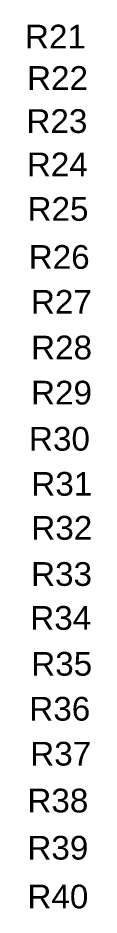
# Model space of a CAD drawing. Header units: feet. Extents: x -13431 to 13250, y 10829 to 29871.
# Drawn here: x 4611.7 to 4644.7, y 14529.7 to 14909 of the extents above; entities that cross this region are included whole.
import ezdxf
from ezdxf.enums import TextEntityAlignment as Align

# ---------------------------------------------------------------- set-up
doc = ezdxf.new("R2010")
doc.units = ezdxf.units.FT
doc.header["$MEASUREMENT"] = 0
doc.set_wipeout_variables(frame=1)
doc.layers.add('E - MODULE', color=7, linetype='Continuous')
doc.layers.add('Z - TITLEBLOCK TXT', color=7, linetype='Continuous')
doc.styles.add('TITLE BBLOCK TEXT', font='ARIALUNI.TTF')

# ---------------------------------------------------------------- blocks, each defined once
blk = doc.blocks.new('ROOF21_ID')
at = {"color": 3}
blk.add_wipeout([(7.29, 7.87), (8.86, 7.71), (10.36, 7.24), (11.73, 6.49), (12.93, 5.48), (13.91, 4.25), (14.62, 2.86), (15.04, 1.34), (15.16, -0.22), (14.96, -1.78), (14.45, -3.26), (13.66, -4.62), (12.62, -5.79), (11.36, -6.73), (9.94, -7.41), (8.42, -7.78), (6.85, -7.87), (5.28, -7.87), (3.71, -7.87), (2.14, -7.87), (0.56, -7.87), (-1.01, -7.87), (-2.58, -7.87), (-4.15, -7.87), (-5.72, -7.87), (-7.29, -7.87), (-8.86, -7.71), (-10.36, -7.24), (-11.73, -6.49), (-12.93, -5.48), (-13.91, -4.25), (-14.62, -2.86), (-15.04, -1.34), (-15.16, 0.22), (-14.96, 1.78), (-14.45, 3.26), (-13.66, 4.62), (-12.62, 5.79), (-11.36, 6.73), (-9.94, 7.41), (-8.42, 7.78), (-6.85, 7.87), (-5.28, 7.87), (-3.71, 7.87), (-2.14, 7.87), (-0.56, 7.87), (1.01, 7.87), (2.58, 7.87), (4.15, 7.87), (5.72, 7.87)], dxfattribs=at)
at = {"layer": 'Z - TITLEBLOCK TXT', "color": 7, "style": 'TITLE BBLOCK TEXT'}
blk.add_text('R21', height=10.029, rotation=359.9886, dxfattribs=at).set_placement((0.05, -0.02), align=Align.MIDDLE_CENTER)
blk = doc.blocks.new('ROOF22_ID')
at = {"color": 3}
blk.add_wipeout([(7.29, 7.87), (8.86, 7.71), (10.36, 7.24), (11.73, 6.49), (12.93, 5.48), (13.91, 4.25), (14.62, 2.86), (15.04, 1.34), (15.16, -0.22), (14.96, -1.78), (14.45, -3.26), (13.66, -4.62), (12.62, -5.79), (11.36, -6.73), (9.94, -7.41), (8.42, -7.78), (6.85, -7.87), (5.28, -7.87), (3.71, -7.87), (2.14, -7.87), (0.56, -7.87), (-1.01, -7.87), (-2.58, -7.87), (-4.15, -7.87), (-5.72, -7.87), (-7.29, -7.87), (-8.86, -7.71), (-10.36, -7.24), (-11.73, -6.49), (-12.93, -5.48), (-13.91, -4.25), (-14.62, -2.86), (-15.04, -1.34), (-15.16, 0.22), (-14.96, 1.78), (-14.45, 3.26), (-13.66, 4.62), (-12.62, 5.79), (-11.36, 6.73), (-9.94, 7.41), (-8.42, 7.78), (-6.85, 7.87), (-5.28, 7.87), (-3.71, 7.87), (-2.14, 7.87), (-0.56, 7.87), (1.01, 7.87), (2.58, 7.87), (4.15, 7.87), (5.72, 7.87)], dxfattribs=at)
at = {"layer": 'Z - TITLEBLOCK TXT', "color": 7, "style": 'TITLE BBLOCK TEXT'}
blk.add_text('R22', height=10.029, rotation=359.9886, dxfattribs=at).set_placement((0.05, -0.02), align=Align.MIDDLE_CENTER)
blk = doc.blocks.new('ROOF23_ID')
at = {"color": 3}
blk.add_wipeout([(7.29, 7.87), (8.86, 7.71), (10.36, 7.24), (11.73, 6.49), (12.93, 5.48), (13.91, 4.25), (14.62, 2.86), (15.04, 1.34), (15.16, -0.22), (14.96, -1.78), (14.45, -3.26), (13.66, -4.62), (12.62, -5.79), (11.36, -6.73), (9.94, -7.41), (8.42, -7.78), (6.85, -7.87), (5.28, -7.87), (3.71, -7.87), (2.14, -7.87), (0.56, -7.87), (-1.01, -7.87), (-2.58, -7.87), (-4.15, -7.87), (-5.72, -7.87), (-7.29, -7.87), (-8.86, -7.71), (-10.36, -7.24), (-11.73, -6.49), (-12.93, -5.48), (-13.91, -4.25), (-14.62, -2.86), (-15.04, -1.34), (-15.16, 0.22), (-14.96, 1.78), (-14.45, 3.26), (-13.66, 4.62), (-12.62, 5.79), (-11.36, 6.73), (-9.94, 7.41), (-8.42, 7.78), (-6.85, 7.87), (-5.28, 7.87), (-3.71, 7.87), (-2.14, 7.87), (-0.56, 7.87), (1.01, 7.87), (2.58, 7.87), (4.15, 7.87), (5.72, 7.87)], dxfattribs=at)
at = {"layer": 'Z - TITLEBLOCK TXT', "color": 7, "style": 'TITLE BBLOCK TEXT'}
blk.add_text('R23', height=10.029, rotation=359.9886, dxfattribs=at).set_placement((0.05, -0.02), align=Align.MIDDLE_CENTER)
blk = doc.blocks.new('ROOF24_ID')
at = {"color": 3}
blk.add_wipeout([(7.29, 7.87), (8.86, 7.71), (10.36, 7.24), (11.73, 6.49), (12.93, 5.48), (13.91, 4.25), (14.62, 2.86), (15.04, 1.34), (15.16, -0.22), (14.96, -1.78), (14.45, -3.26), (13.66, -4.62), (12.62, -5.79), (11.36, -6.73), (9.94, -7.41), (8.42, -7.78), (6.85, -7.87), (5.28, -7.87), (3.71, -7.87), (2.14, -7.87), (0.56, -7.87), (-1.01, -7.87), (-2.58, -7.87), (-4.15, -7.87), (-5.72, -7.87), (-7.29, -7.87), (-8.86, -7.71), (-10.36, -7.24), (-11.73, -6.49), (-12.93, -5.48), (-13.91, -4.25), (-14.62, -2.86), (-15.04, -1.34), (-15.16, 0.22), (-14.96, 1.78), (-14.45, 3.26), (-13.66, 4.62), (-12.62, 5.79), (-11.36, 6.73), (-9.94, 7.41), (-8.42, 7.78), (-6.85, 7.87), (-5.28, 7.87), (-3.71, 7.87), (-2.14, 7.87), (-0.56, 7.87), (1.01, 7.87), (2.58, 7.87), (4.15, 7.87), (5.72, 7.87)], dxfattribs=at)
at = {"layer": 'Z - TITLEBLOCK TXT', "color": 7, "style": 'TITLE BBLOCK TEXT'}
blk.add_text('R24', height=10.029, rotation=359.9886, dxfattribs=at).set_placement((0.05, -0.02), align=Align.MIDDLE_CENTER)
blk = doc.blocks.new('ROOF25_ID')
at = {"color": 3}
blk.add_wipeout([(7.29, 7.87), (8.86, 7.71), (10.36, 7.24), (11.73, 6.49), (12.93, 5.48), (13.91, 4.25), (14.62, 2.86), (15.04, 1.34), (15.16, -0.22), (14.96, -1.78), (14.45, -3.26), (13.66, -4.62), (12.62, -5.79), (11.36, -6.73), (9.94, -7.41), (8.42, -7.78), (6.85, -7.87), (5.28, -7.87), (3.71, -7.87), (2.14, -7.87), (0.56, -7.87), (-1.01, -7.87), (-2.58, -7.87), (-4.15, -7.87), (-5.72, -7.87), (-7.29, -7.87), (-8.86, -7.71), (-10.36, -7.24), (-11.73, -6.49), (-12.93, -5.48), (-13.91, -4.25), (-14.62, -2.86), (-15.04, -1.34), (-15.16, 0.22), (-14.96, 1.78), (-14.45, 3.26), (-13.66, 4.62), (-12.62, 5.79), (-11.36, 6.73), (-9.94, 7.41), (-8.42, 7.78), (-6.85, 7.87), (-5.28, 7.87), (-3.71, 7.87), (-2.14, 7.87), (-0.56, 7.87), (1.01, 7.87), (2.58, 7.87), (4.15, 7.87), (5.72, 7.87)], dxfattribs=at)
at = {"layer": 'Z - TITLEBLOCK TXT', "color": 7, "style": 'TITLE BBLOCK TEXT'}
blk.add_text('R25', height=10.029, rotation=359.9886, dxfattribs=at).set_placement((0.05, -0.02), align=Align.MIDDLE_CENTER)
blk = doc.blocks.new('ROOF26_ID')
at = {"color": 3}
blk.add_wipeout([(7.29, 7.87), (8.86, 7.71), (10.36, 7.24), (11.73, 6.49), (12.93, 5.48), (13.91, 4.25), (14.62, 2.86), (15.04, 1.34), (15.16, -0.22), (14.96, -1.78), (14.45, -3.26), (13.66, -4.62), (12.62, -5.79), (11.36, -6.73), (9.94, -7.41), (8.42, -7.78), (6.85, -7.87), (5.28, -7.87), (3.71, -7.87), (2.14, -7.87), (0.56, -7.87), (-1.01, -7.87), (-2.58, -7.87), (-4.15, -7.87), (-5.72, -7.87), (-7.29, -7.87), (-8.86, -7.71), (-10.36, -7.24), (-11.73, -6.49), (-12.93, -5.48), (-13.91, -4.25), (-14.62, -2.86), (-15.04, -1.34), (-15.16, 0.22), (-14.96, 1.78), (-14.45, 3.26), (-13.66, 4.62), (-12.62, 5.79), (-11.36, 6.73), (-9.94, 7.41), (-8.42, 7.78), (-6.85, 7.87), (-5.28, 7.87), (-3.71, 7.87), (-2.14, 7.87), (-0.56, 7.87), (1.01, 7.87), (2.58, 7.87), (4.15, 7.87), (5.72, 7.87)], dxfattribs=at)
at = {"layer": 'Z - TITLEBLOCK TXT', "color": 7, "style": 'TITLE BBLOCK TEXT'}
blk.add_text('R26', height=10.029, rotation=359.9886, dxfattribs=at).set_placement((0.05, -0.02), align=Align.MIDDLE_CENTER)
blk = doc.blocks.new('ROOF27_ID')
at = {"color": 3}
blk.add_wipeout([(7.29, 7.87), (8.86, 7.71), (10.36, 7.24), (11.73, 6.49), (12.93, 5.48), (13.91, 4.25), (14.62, 2.86), (15.04, 1.34), (15.16, -0.22), (14.96, -1.78), (14.45, -3.26), (13.66, -4.62), (12.62, -5.79), (11.36, -6.73), (9.94, -7.41), (8.42, -7.78), (6.85, -7.87), (5.28, -7.87), (3.71, -7.87), (2.14, -7.87), (0.56, -7.87), (-1.01, -7.87), (-2.58, -7.87), (-4.15, -7.87), (-5.72, -7.87), (-7.29, -7.87), (-8.86, -7.71), (-10.36, -7.24), (-11.73, -6.49), (-12.93, -5.48), (-13.91, -4.25), (-14.62, -2.86), (-15.04, -1.34), (-15.16, 0.22), (-14.96, 1.78), (-14.45, 3.26), (-13.66, 4.62), (-12.62, 5.79), (-11.36, 6.73), (-9.94, 7.41), (-8.42, 7.78), (-6.85, 7.87), (-5.28, 7.87), (-3.71, 7.87), (-2.14, 7.87), (-0.56, 7.87), (1.01, 7.87), (2.58, 7.87), (4.15, 7.87), (5.72, 7.87)], dxfattribs=at)
at = {"layer": 'Z - TITLEBLOCK TXT', "color": 7, "style": 'TITLE BBLOCK TEXT'}
blk.add_text('R27', height=10.029, rotation=359.9886, dxfattribs=at).set_placement((0.05, -0.02), align=Align.MIDDLE_CENTER)
blk = doc.blocks.new('ROOF28_ID')
at = {"color": 3}
blk.add_wipeout([(7.29, 7.87), (8.86, 7.71), (10.36, 7.24), (11.73, 6.49), (12.93, 5.48), (13.91, 4.25), (14.62, 2.86), (15.04, 1.34), (15.16, -0.22), (14.96, -1.78), (14.45, -3.26), (13.66, -4.62), (12.62, -5.79), (11.36, -6.73), (9.94, -7.41), (8.42, -7.78), (6.85, -7.87), (5.28, -7.87), (3.71, -7.87), (2.14, -7.87), (0.56, -7.87), (-1.01, -7.87), (-2.58, -7.87), (-4.15, -7.87), (-5.72, -7.87), (-7.29, -7.87), (-8.86, -7.71), (-10.36, -7.24), (-11.73, -6.49), (-12.93, -5.48), (-13.91, -4.25), (-14.62, -2.86), (-15.04, -1.34), (-15.16, 0.22), (-14.96, 1.78), (-14.45, 3.26), (-13.66, 4.62), (-12.62, 5.79), (-11.36, 6.73), (-9.94, 7.41), (-8.42, 7.78), (-6.85, 7.87), (-5.28, 7.87), (-3.71, 7.87), (-2.14, 7.87), (-0.56, 7.87), (1.01, 7.87), (2.58, 7.87), (4.15, 7.87), (5.72, 7.87)], dxfattribs=at)
at = {"layer": 'Z - TITLEBLOCK TXT', "color": 7, "style": 'TITLE BBLOCK TEXT'}
blk.add_text('R28', height=10.029, rotation=359.9886, dxfattribs=at).set_placement((0.05, -0.02), align=Align.MIDDLE_CENTER)
blk = doc.blocks.new('ROOF29_ID')
at = {"color": 3}
blk.add_wipeout([(7.29, 7.87), (8.86, 7.71), (10.36, 7.24), (11.73, 6.49), (12.93, 5.48), (13.91, 4.25), (14.62, 2.86), (15.04, 1.34), (15.16, -0.22), (14.96, -1.78), (14.45, -3.26), (13.66, -4.62), (12.62, -5.79), (11.36, -6.73), (9.94, -7.41), (8.42, -7.78), (6.85, -7.87), (5.28, -7.87), (3.71, -7.87), (2.14, -7.87), (0.56, -7.87), (-1.01, -7.87), (-2.58, -7.87), (-4.15, -7.87), (-5.72, -7.87), (-7.29, -7.87), (-8.86, -7.71), (-10.36, -7.24), (-11.73, -6.49), (-12.93, -5.48), (-13.91, -4.25), (-14.62, -2.86), (-15.04, -1.34), (-15.16, 0.22), (-14.96, 1.78), (-14.45, 3.26), (-13.66, 4.62), (-12.62, 5.79), (-11.36, 6.73), (-9.94, 7.41), (-8.42, 7.78), (-6.85, 7.87), (-5.28, 7.87), (-3.71, 7.87), (-2.14, 7.87), (-0.56, 7.87), (1.01, 7.87), (2.58, 7.87), (4.15, 7.87), (5.72, 7.87)], dxfattribs=at)
at = {"layer": 'Z - TITLEBLOCK TXT', "color": 7, "style": 'TITLE BBLOCK TEXT'}
blk.add_text('R29', height=10.029, rotation=359.9886, dxfattribs=at).set_placement((0.05, -0.02), align=Align.MIDDLE_CENTER)
blk = doc.blocks.new('ROOF30_ID')
at = {"color": 3}
blk.add_wipeout([(7.29, 7.87), (8.86, 7.71), (10.36, 7.24), (11.73, 6.49), (12.93, 5.48), (13.91, 4.25), (14.62, 2.86), (15.04, 1.34), (15.16, -0.22), (14.96, -1.78), (14.45, -3.26), (13.66, -4.62), (12.62, -5.79), (11.36, -6.73), (9.94, -7.41), (8.42, -7.78), (6.85, -7.87), (5.28, -7.87), (3.71, -7.87), (2.14, -7.87), (0.56, -7.87), (-1.01, -7.87), (-2.58, -7.87), (-4.15, -7.87), (-5.72, -7.87), (-7.29, -7.87), (-8.86, -7.71), (-10.36, -7.24), (-11.73, -6.49), (-12.93, -5.48), (-13.91, -4.25), (-14.62, -2.86), (-15.04, -1.34), (-15.16, 0.22), (-14.96, 1.78), (-14.45, 3.26), (-13.66, 4.62), (-12.62, 5.79), (-11.36, 6.73), (-9.94, 7.41), (-8.42, 7.78), (-6.85, 7.87), (-5.28, 7.87), (-3.71, 7.87), (-2.14, 7.87), (-0.56, 7.87), (1.01, 7.87), (2.58, 7.87), (4.15, 7.87), (5.72, 7.87)], dxfattribs=at)
at = {"layer": 'Z - TITLEBLOCK TXT', "color": 7, "style": 'TITLE BBLOCK TEXT'}
blk.add_text('R30', height=10.029, rotation=359.9886, dxfattribs=at).set_placement((0.05, -0.02), align=Align.MIDDLE_CENTER)
blk = doc.blocks.new('ROOF31_ID')
at = {"color": 3}
blk.add_wipeout([(7.29, 7.87), (8.86, 7.71), (10.36, 7.24), (11.73, 6.49), (12.93, 5.48), (13.91, 4.25), (14.62, 2.86), (15.04, 1.34), (15.16, -0.22), (14.96, -1.78), (14.45, -3.26), (13.66, -4.62), (12.62, -5.79), (11.36, -6.73), (9.94, -7.41), (8.42, -7.78), (6.85, -7.87), (5.28, -7.87), (3.71, -7.87), (2.14, -7.87), (0.56, -7.87), (-1.01, -7.87), (-2.58, -7.87), (-4.15, -7.87), (-5.72, -7.87), (-7.29, -7.87), (-8.86, -7.71), (-10.36, -7.24), (-11.73, -6.49), (-12.93, -5.48), (-13.91, -4.25), (-14.62, -2.86), (-15.04, -1.34), (-15.16, 0.22), (-14.96, 1.78), (-14.45, 3.26), (-13.66, 4.62), (-12.62, 5.79), (-11.36, 6.73), (-9.94, 7.41), (-8.42, 7.78), (-6.85, 7.87), (-5.28, 7.87), (-3.71, 7.87), (-2.14, 7.87), (-0.56, 7.87), (1.01, 7.87), (2.58, 7.87), (4.15, 7.87), (5.72, 7.87)], dxfattribs=at)
at = {"layer": 'Z - TITLEBLOCK TXT', "color": 7, "style": 'TITLE BBLOCK TEXT'}
blk.add_text('R31', height=10.029, rotation=359.9886, dxfattribs=at).set_placement((0.05, -0.02), align=Align.MIDDLE_CENTER)
blk = doc.blocks.new('ROOF32_ID')
at = {"color": 3}
blk.add_wipeout([(7.29, 7.87), (8.86, 7.71), (10.36, 7.24), (11.73, 6.49), (12.93, 5.48), (13.91, 4.25), (14.62, 2.86), (15.04, 1.34), (15.16, -0.22), (14.96, -1.78), (14.45, -3.26), (13.66, -4.62), (12.62, -5.79), (11.36, -6.73), (9.94, -7.41), (8.42, -7.78), (6.85, -7.87), (5.28, -7.87), (3.71, -7.87), (2.14, -7.87), (0.56, -7.87), (-1.01, -7.87), (-2.58, -7.87), (-4.15, -7.87), (-5.72, -7.87), (-7.29, -7.87), (-8.86, -7.71), (-10.36, -7.24), (-11.73, -6.49), (-12.93, -5.48), (-13.91, -4.25), (-14.62, -2.86), (-15.04, -1.34), (-15.16, 0.22), (-14.96, 1.78), (-14.45, 3.26), (-13.66, 4.62), (-12.62, 5.79), (-11.36, 6.73), (-9.94, 7.41), (-8.42, 7.78), (-6.85, 7.87), (-5.28, 7.87), (-3.71, 7.87), (-2.14, 7.87), (-0.56, 7.87), (1.01, 7.87), (2.58, 7.87), (4.15, 7.87), (5.72, 7.87)], dxfattribs=at)
at = {"layer": 'Z - TITLEBLOCK TXT', "color": 7, "style": 'TITLE BBLOCK TEXT'}
blk.add_text('R32', height=10.029, rotation=359.9886, dxfattribs=at).set_placement((0.05, -0.02), align=Align.MIDDLE_CENTER)
blk = doc.blocks.new('ROOF33_ID')
at = {"color": 3}
blk.add_wipeout([(7.29, 7.87), (8.86, 7.71), (10.36, 7.24), (11.73, 6.49), (12.93, 5.48), (13.91, 4.25), (14.62, 2.86), (15.04, 1.34), (15.16, -0.22), (14.96, -1.78), (14.45, -3.26), (13.66, -4.62), (12.62, -5.79), (11.36, -6.73), (9.94, -7.41), (8.42, -7.78), (6.85, -7.87), (5.28, -7.87), (3.71, -7.87), (2.14, -7.87), (0.56, -7.87), (-1.01, -7.87), (-2.58, -7.87), (-4.15, -7.87), (-5.72, -7.87), (-7.29, -7.87), (-8.86, -7.71), (-10.36, -7.24), (-11.73, -6.49), (-12.93, -5.48), (-13.91, -4.25), (-14.62, -2.86), (-15.04, -1.34), (-15.16, 0.22), (-14.96, 1.78), (-14.45, 3.26), (-13.66, 4.62), (-12.62, 5.79), (-11.36, 6.73), (-9.94, 7.41), (-8.42, 7.78), (-6.85, 7.87), (-5.28, 7.87), (-3.71, 7.87), (-2.14, 7.87), (-0.56, 7.87), (1.01, 7.87), (2.58, 7.87), (4.15, 7.87), (5.72, 7.87)], dxfattribs=at)
at = {"layer": 'Z - TITLEBLOCK TXT', "color": 7, "style": 'TITLE BBLOCK TEXT'}
blk.add_text('R33', height=10.029, rotation=359.9886, dxfattribs=at).set_placement((0.05, -0.02), align=Align.MIDDLE_CENTER)
blk = doc.blocks.new('ROOF34_ID')
at = {"color": 3}
blk.add_wipeout([(7.29, 7.87), (8.86, 7.71), (10.36, 7.24), (11.73, 6.49), (12.93, 5.48), (13.91, 4.25), (14.62, 2.86), (15.04, 1.34), (15.16, -0.22), (14.96, -1.78), (14.45, -3.26), (13.66, -4.62), (12.62, -5.79), (11.36, -6.73), (9.94, -7.41), (8.42, -7.78), (6.85, -7.87), (5.28, -7.87), (3.71, -7.87), (2.14, -7.87), (0.56, -7.87), (-1.01, -7.87), (-2.58, -7.87), (-4.15, -7.87), (-5.72, -7.87), (-7.29, -7.87), (-8.86, -7.71), (-10.36, -7.24), (-11.73, -6.49), (-12.93, -5.48), (-13.91, -4.25), (-14.62, -2.86), (-15.04, -1.34), (-15.16, 0.22), (-14.96, 1.78), (-14.45, 3.26), (-13.66, 4.62), (-12.62, 5.79), (-11.36, 6.73), (-9.94, 7.41), (-8.42, 7.78), (-6.85, 7.87), (-5.28, 7.87), (-3.71, 7.87), (-2.14, 7.87), (-0.56, 7.87), (1.01, 7.87), (2.58, 7.87), (4.15, 7.87), (5.72, 7.87)], dxfattribs=at)
at = {"layer": 'Z - TITLEBLOCK TXT', "color": 7, "style": 'TITLE BBLOCK TEXT'}
blk.add_text('R34', height=10.029, rotation=359.9886, dxfattribs=at).set_placement((0.05, -0.02), align=Align.MIDDLE_CENTER)
blk = doc.blocks.new('ROOF35_ID')
at = {"color": 3}
blk.add_wipeout([(7.29, 7.87), (8.86, 7.71), (10.36, 7.24), (11.73, 6.49), (12.93, 5.48), (13.91, 4.25), (14.62, 2.86), (15.04, 1.34), (15.16, -0.22), (14.96, -1.78), (14.45, -3.26), (13.66, -4.62), (12.62, -5.79), (11.36, -6.73), (9.94, -7.41), (8.42, -7.78), (6.85, -7.87), (5.28, -7.87), (3.71, -7.87), (2.14, -7.87), (0.56, -7.87), (-1.01, -7.87), (-2.58, -7.87), (-4.15, -7.87), (-5.72, -7.87), (-7.29, -7.87), (-8.86, -7.71), (-10.36, -7.24), (-11.73, -6.49), (-12.93, -5.48), (-13.91, -4.25), (-14.62, -2.86), (-15.04, -1.34), (-15.16, 0.22), (-14.96, 1.78), (-14.45, 3.26), (-13.66, 4.62), (-12.62, 5.79), (-11.36, 6.73), (-9.94, 7.41), (-8.42, 7.78), (-6.85, 7.87), (-5.28, 7.87), (-3.71, 7.87), (-2.14, 7.87), (-0.56, 7.87), (1.01, 7.87), (2.58, 7.87), (4.15, 7.87), (5.72, 7.87)], dxfattribs=at)
at = {"layer": 'Z - TITLEBLOCK TXT', "color": 7, "style": 'TITLE BBLOCK TEXT'}
blk.add_text('R35', height=10.029, rotation=359.9886, dxfattribs=at).set_placement((0.05, -0.02), align=Align.MIDDLE_CENTER)
blk = doc.blocks.new('ROOF36_ID')
at = {"color": 3}
blk.add_wipeout([(7.29, 7.87), (8.86, 7.71), (10.36, 7.24), (11.73, 6.49), (12.93, 5.48), (13.91, 4.25), (14.62, 2.86), (15.04, 1.34), (15.16, -0.22), (14.96, -1.78), (14.45, -3.26), (13.66, -4.62), (12.62, -5.79), (11.36, -6.73), (9.94, -7.41), (8.42, -7.78), (6.85, -7.87), (5.28, -7.87), (3.71, -7.87), (2.14, -7.87), (0.56, -7.87), (-1.01, -7.87), (-2.58, -7.87), (-4.15, -7.87), (-5.72, -7.87), (-7.29, -7.87), (-8.86, -7.71), (-10.36, -7.24), (-11.73, -6.49), (-12.93, -5.48), (-13.91, -4.25), (-14.62, -2.86), (-15.04, -1.34), (-15.16, 0.22), (-14.96, 1.78), (-14.45, 3.26), (-13.66, 4.62), (-12.62, 5.79), (-11.36, 6.73), (-9.94, 7.41), (-8.42, 7.78), (-6.85, 7.87), (-5.28, 7.87), (-3.71, 7.87), (-2.14, 7.87), (-0.56, 7.87), (1.01, 7.87), (2.58, 7.87), (4.15, 7.87), (5.72, 7.87)], dxfattribs=at)
at = {"layer": 'Z - TITLEBLOCK TXT', "color": 7, "style": 'TITLE BBLOCK TEXT'}
blk.add_text('R36', height=10.029, rotation=359.9886, dxfattribs=at).set_placement((0.05, -0.02), align=Align.MIDDLE_CENTER)
blk = doc.blocks.new('ROOF37_ID')
at = {"color": 3}
blk.add_wipeout([(7.29, 7.87), (8.86, 7.71), (10.36, 7.24), (11.73, 6.49), (12.93, 5.48), (13.91, 4.25), (14.62, 2.86), (15.04, 1.34), (15.16, -0.22), (14.96, -1.78), (14.45, -3.26), (13.66, -4.62), (12.62, -5.79), (11.36, -6.73), (9.94, -7.41), (8.42, -7.78), (6.85, -7.87), (5.28, -7.87), (3.71, -7.87), (2.14, -7.87), (0.56, -7.87), (-1.01, -7.87), (-2.58, -7.87), (-4.15, -7.87), (-5.72, -7.87), (-7.29, -7.87), (-8.86, -7.71), (-10.36, -7.24), (-11.73, -6.49), (-12.93, -5.48), (-13.91, -4.25), (-14.62, -2.86), (-15.04, -1.34), (-15.16, 0.22), (-14.96, 1.78), (-14.45, 3.26), (-13.66, 4.62), (-12.62, 5.79), (-11.36, 6.73), (-9.94, 7.41), (-8.42, 7.78), (-6.85, 7.87), (-5.28, 7.87), (-3.71, 7.87), (-2.14, 7.87), (-0.56, 7.87), (1.01, 7.87), (2.58, 7.87), (4.15, 7.87), (5.72, 7.87)], dxfattribs=at)
at = {"layer": 'Z - TITLEBLOCK TXT', "color": 7, "style": 'TITLE BBLOCK TEXT'}
blk.add_text('R37', height=10.029, rotation=359.9886, dxfattribs=at).set_placement((0.05, -0.02), align=Align.MIDDLE_CENTER)
blk = doc.blocks.new('ROOF38_ID')
at = {"color": 3}
blk.add_wipeout([(7.29, 7.87), (8.86, 7.71), (10.36, 7.24), (11.73, 6.49), (12.93, 5.48), (13.91, 4.25), (14.62, 2.86), (15.04, 1.34), (15.16, -0.22), (14.96, -1.78), (14.45, -3.26), (13.66, -4.62), (12.62, -5.79), (11.36, -6.73), (9.94, -7.41), (8.42, -7.78), (6.85, -7.87), (5.28, -7.87), (3.71, -7.87), (2.14, -7.87), (0.56, -7.87), (-1.01, -7.87), (-2.58, -7.87), (-4.15, -7.87), (-5.72, -7.87), (-7.29, -7.87), (-8.86, -7.71), (-10.36, -7.24), (-11.73, -6.49), (-12.93, -5.48), (-13.91, -4.25), (-14.62, -2.86), (-15.04, -1.34), (-15.16, 0.22), (-14.96, 1.78), (-14.45, 3.26), (-13.66, 4.62), (-12.62, 5.79), (-11.36, 6.73), (-9.94, 7.41), (-8.42, 7.78), (-6.85, 7.87), (-5.28, 7.87), (-3.71, 7.87), (-2.14, 7.87), (-0.56, 7.87), (1.01, 7.87), (2.58, 7.87), (4.15, 7.87), (5.72, 7.87)], dxfattribs=at)
at = {"layer": 'Z - TITLEBLOCK TXT', "color": 7, "style": 'TITLE BBLOCK TEXT'}
blk.add_text('R38', height=10.029, rotation=359.9886, dxfattribs=at).set_placement((0.05, -0.02), align=Align.MIDDLE_CENTER)
blk = doc.blocks.new('ROOF39_ID')
at = {"color": 3}
blk.add_wipeout([(7.29, 7.87), (8.86, 7.71), (10.36, 7.24), (11.73, 6.49), (12.93, 5.48), (13.91, 4.25), (14.62, 2.86), (15.04, 1.34), (15.16, -0.22), (14.96, -1.78), (14.45, -3.26), (13.66, -4.62), (12.62, -5.79), (11.36, -6.73), (9.94, -7.41), (8.42, -7.78), (6.85, -7.87), (5.28, -7.87), (3.71, -7.87), (2.14, -7.87), (0.56, -7.87), (-1.01, -7.87), (-2.58, -7.87), (-4.15, -7.87), (-5.72, -7.87), (-7.29, -7.87), (-8.86, -7.71), (-10.36, -7.24), (-11.73, -6.49), (-12.93, -5.48), (-13.91, -4.25), (-14.62, -2.86), (-15.04, -1.34), (-15.16, 0.22), (-14.96, 1.78), (-14.45, 3.26), (-13.66, 4.62), (-12.62, 5.79), (-11.36, 6.73), (-9.94, 7.41), (-8.42, 7.78), (-6.85, 7.87), (-5.28, 7.87), (-3.71, 7.87), (-2.14, 7.87), (-0.56, 7.87), (1.01, 7.87), (2.58, 7.87), (4.15, 7.87), (5.72, 7.87)], dxfattribs=at)
at = {"layer": 'Z - TITLEBLOCK TXT', "color": 7, "style": 'TITLE BBLOCK TEXT'}
blk.add_text('R39', height=10.029, rotation=359.9886, dxfattribs=at).set_placement((0.05, -0.02), align=Align.MIDDLE_CENTER)
blk = doc.blocks.new('ROOF40_ID')
at = {"color": 3}
blk.add_wipeout([(7.29, 7.87), (8.86, 7.71), (10.36, 7.24), (11.73, 6.49), (12.93, 5.48), (13.91, 4.25), (14.62, 2.86), (15.04, 1.34), (15.16, -0.22), (14.96, -1.78), (14.45, -3.26), (13.66, -4.62), (12.62, -5.79), (11.36, -6.73), (9.94, -7.41), (8.42, -7.78), (6.85, -7.87), (5.28, -7.87), (3.71, -7.87), (2.14, -7.87), (0.56, -7.87), (-1.01, -7.87), (-2.58, -7.87), (-4.15, -7.87), (-5.72, -7.87), (-7.29, -7.87), (-8.86, -7.71), (-10.36, -7.24), (-11.73, -6.49), (-12.93, -5.48), (-13.91, -4.25), (-14.62, -2.86), (-15.04, -1.34), (-15.16, 0.22), (-14.96, 1.78), (-14.45, 3.26), (-13.66, 4.62), (-12.62, 5.79), (-11.36, 6.73), (-9.94, 7.41), (-8.42, 7.78), (-6.85, 7.87), (-5.28, 7.87), (-3.71, 7.87), (-2.14, 7.87), (-0.56, 7.87), (1.01, 7.87), (2.58, 7.87), (4.15, 7.87), (5.72, 7.87)], dxfattribs=at)
at = {"layer": 'Z - TITLEBLOCK TXT', "color": 7, "style": 'TITLE BBLOCK TEXT'}
blk.add_text('R40', height=10.029, rotation=359.9886, dxfattribs=at).set_placement((0.05, -0.02), align=Align.MIDDLE_CENTER)

msp = doc.modelspace()

# ---------------------------------------------------------------- block references
at = {"layer": 'E - MODULE', "color": 3}
for name, p in [('ROOF21_ID', (4626.8691, 14901.13691)), ('ROOF23_ID', (4627.48476, 14865.42301)), ('ROOF24_ID', (4627.65446, 14847.09953)), ('ROOF25_ID', (4627.95854, 14828.26399)), ('ROOF26_ID', (4628.44441, 14807.95692)), ('ROOF27_ID', (4629.36332, 14788.98354)), ('ROOF28_ID', (4629.43755, 14769.68371)), ('ROOF29_ID', (4629.43128, 14750.59709)), ('ROOF30_ID', (4628.55665, 14731.08777)), ('ROOF31_ID', (4629.54613, 14712.02961)), ('ROOF32_ID', (4629.54613, 14693.42787)), ('ROOF33_ID', (4629.4363, 14673.90009)), ('ROOF34_ID', (4629.09877, 14655.34038)), ('ROOF35_ID', (4629.50348, 14635.93268)), ('ROOF36_ID', (4628.69407, 14616.9293)), ('ROOF37_ID', (4629.09877, 14597.92592)), ('ROOF38_ID', (4627.88467, 14578.11388)), ('ROOF39_ID', (4627.8898, 14558.16707)), ('ROOF40_ID', (4627.8898, 14537.54638))]:
    msp.add_blockref(name, p, dxfattribs=at)

# ---------------------------------------------------------------- next in the draw order: block references
msp.add_blockref('ROOF22_ID', (4627.74428, 14883.62211), dxfattribs=at)

doc.saveas('drawing.dxf')
